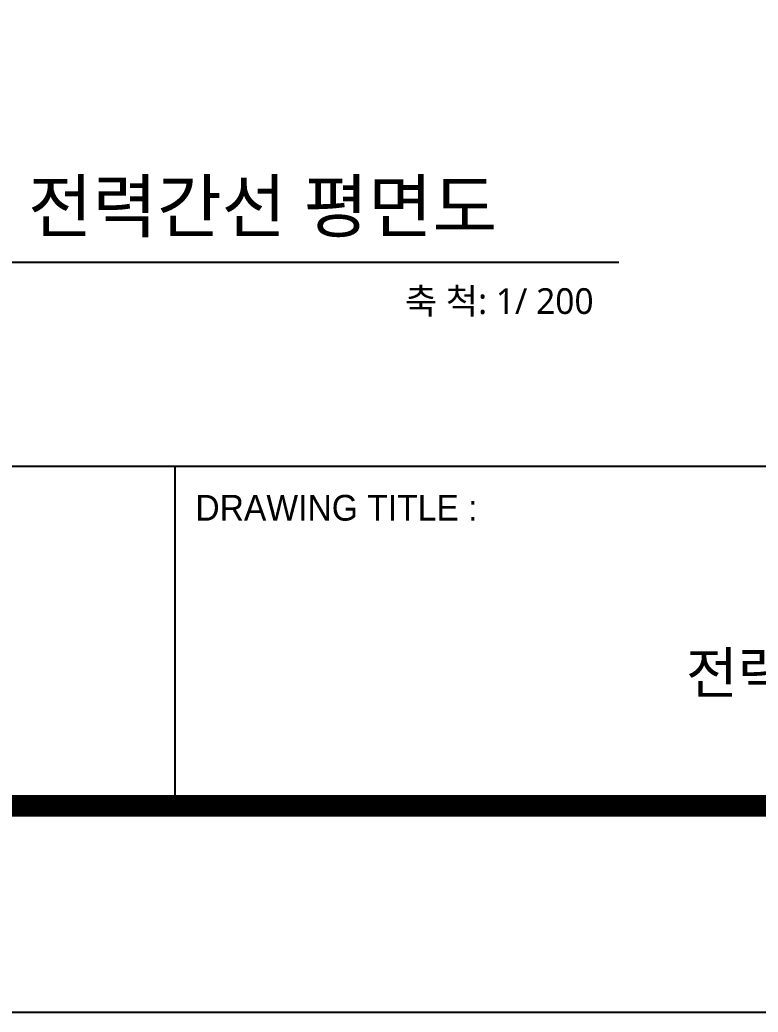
# Model space of a CAD drawing. Header units: millimetres. Extents: x 10297564 to 11610295, y -9287743 to -8409454.
# Drawn here: x 10795051 to 10809408, y -8959388 to -8940108 of the extents above; entities that cross this region are included whole.
import ezdxf
from ezdxf.enums import TextEntityAlignment as Align

# ---------------------------------------------------------------- set-up
doc = ezdxf.new("R2010")
doc.units = ezdxf.units.MM
doc.header["$LTSCALE"] = 100
for name, color, linetype in [('_도곽_마크', 7, 'Continuous'), ('BOX', 7, 'Continuous'), ('BOX_Def', 8, 'Continuous'), ('D-TEXT2', 7, 'Continuous')]:
    doc.layers.add(name, color=color, linetype=linetype)
doc.layers.add('DIJ1-TEXT', color=7, linetype='Continuous', lineweight=5)
doc.layers.add('TITLE', color=7, linetype='Continuous', lineweight=0)
doc.styles.add('MG', font='malgun.ttf')
doc.styles.add('RomanS', font='Dotum.ttf')

# ---------------------------------------------------------------- blocks, each defined once
blk = doc.blocks.new('A$C78AD5414')
at = {"layer": '_도곽_마크'}
for points in [[(400, 53), (280, 53)], [(400, 53), (400, 21)], [(536, 53), (400, 53)], [(40, 21), (811, 21)]]:
    blk.add_lwpolyline(points, dxfattribs=at)
at = {"layer": 'BOX', "const_width": 2}
blk.add_lwpolyline([(40, 20), (40, 574), (811, 574), (811, 20)], close=True, dxfattribs=at)
at = {"layer": 'BOX_Def'}
blk.add_lwpolyline([(0, 0), (841, 0), (841, 594), (0, 594)], close=True, dxfattribs=at)
at = {"layer": 'DIJ1-TEXT', "style": 'RomanS'}
blk.add_text('DRAWING TITLE :', height=2.5, dxfattribs=at).set_placement((402, 49), align=Align.MIDDLE_LEFT)

msp = doc.modelspace()

# ---------------------------------------------------------------- linework, layer by layer
at = {"layer": 'D-TEXT2', "color": 3}
msp.add_line((10789869.2, -8944814.8), (10806695.3, -8944814.8), dxfattribs=at)

# ---------------------------------------------------------------- block references
at = {"layer": 'TITLE', "color": 4, "xscale": 200, "yscale": 200, "zscale": 200}
msp.add_blockref('A$C78AD5414', (10718064, -8959387.5), dxfattribs=at)

# ---------------------------------------------------------------- texts
at = {"layer": 'D-TEXT2', "color": 0, "style": 'MG'}
msp.add_text('전력간선 평면도', height=1000, dxfattribs=at).set_placement((10795210.2, -8944227.9))
msp.add_text('축 척: 1/ 200', height=500, dxfattribs=at).set_placement((10806207.7, -8945572), align=Align.MIDDLE_RIGHT)
at = {"layer": 'DIJ1-TEXT', "color": 2, "style": 'RomanS'}
msp.add_text('전력간선 평면도', height=800, dxfattribs=at).set_placement((10811664, -8952787.5), align=Align.MIDDLE)

doc.saveas('drawing.dxf')
